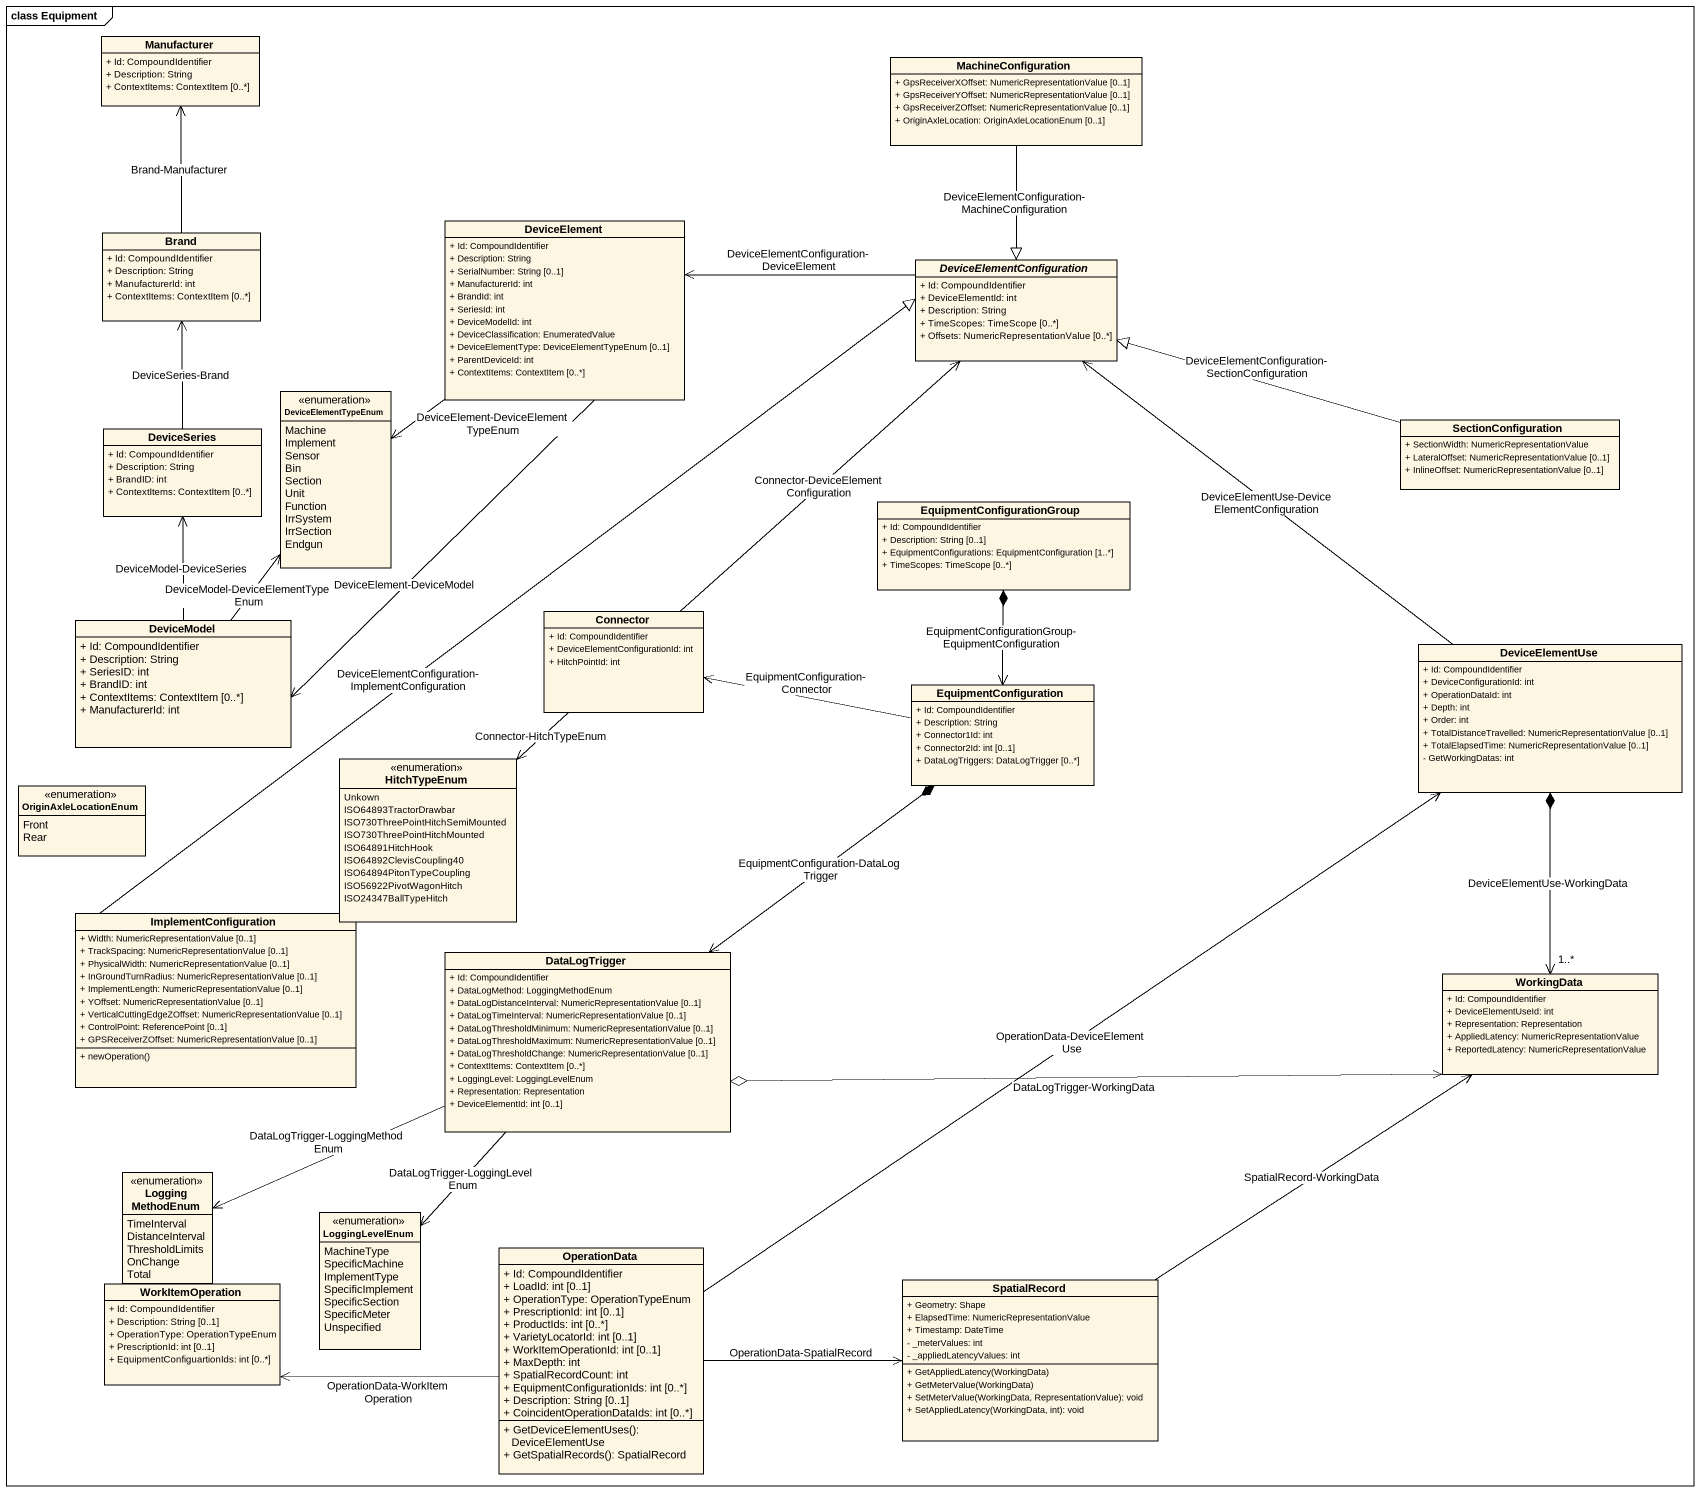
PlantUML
@startuml
mainframe class Equipment
hide circle
hide empty members
skinparam classAttributeIconSize 0
class Manufacturer {
  + Id: CompoundIdentifier
  + Description: String
  + ContextItems: ContextItem [0..*]
}
class MachineConfiguration {
  + GpsReceiverXOffset: NumericRepresentationValue [0..1]
  + GpsReceiverYOffset: NumericRepresentationValue [0..1]
  + GpsReceiverZOffset: NumericRepresentationValue [0..1]
  + OriginAxleLocation: OriginAxleLocationEnum [0..1]
}
class Brand {
  + Id: CompoundIdentifier
  + Description: String
  + ManufacturerId: int
  + ContextItems: ContextItem [0..*]
}
class DeviceElement {
  + Id: CompoundIdentifier
  + Description: String
  + SerialNumber: String [0..1]
  + ManufacturerId: int
  + BrandId: int
  + SeriesId: int
  + DeviceModelId: int
  + DeviceClassification: EnumeratedValue
  + DeviceElementType: DeviceElementTypeEnum [0..1]
  + ParentDeviceId: int
  + ContextItems: ContextItem [0..*]
}
abstract class DeviceElementConfiguration {
  + Id: CompoundIdentifier
  + DeviceElementId: int
  + Description: String
  + TimeScopes: TimeScope [0..*]
  + Offsets: NumericRepresentationValue [0..*]
}
enum DeviceElementTypeEnum {
  Machine
  Implement
  Sensor
  Bin
  Section
  Unit
  Function
  IrrSystem
  IrrSection
  Endgun
}
class DeviceSeries {
  + Id: CompoundIdentifier
  + Description: String
  + BrandID: int
  + ContextItems: ContextItem [0..*]
}
class SectionConfiguration {
  + SectionWidth: NumericRepresentationValue
  + LateralOffset: NumericRepresentationValue [0..1]
  + InlineOffset: NumericRepresentationValue [0..1]
}
class EquipmentConfigurationGroup {
  + Id: CompoundIdentifier
  + Description: String [0..1]
  + EquipmentConfigurations: EquipmentConfiguration [1..*]
  + TimeScopes: TimeScope [0..*]
}
class DeviceModel {
  + Id: CompoundIdentifier
  + Description: String
  + SeriesID: int
  + BrandID: int
  + ContextItems: ContextItem [0..*]
  + ManufacturerId: int
}
class Connector {
  + Id: CompoundIdentifier
  + DeviceElementConfigurationId: int
  + HitchPointId: int
}
class DeviceElementUse {
  + Id: CompoundIdentifier
  + DeviceConfigurationId: int
  + OperationDataId: int
  + Depth: int
  + Order: int
  + TotalDistanceTravelled: NumericRepresentationValue [0..1]
  + TotalElapsedTime: NumericRepresentationValue [0..1]
  - GetWorkingDatas: int
}
class EquipmentConfiguration {
  + Id: CompoundIdentifier
  + Description: String
  + Connector1Id: int
  + Connector2Id: int [0..1]
  + DataLogTriggers: DataLogTrigger [0..*]
}
enum HitchTypeEnum {
  Unkown
  ISO64893TractorDrawbar
  ISO730ThreePointHitchSemiMounted
  ISO730ThreePointHitchMounted
  ISO64891HitchHook
  ISO64892ClevisCoupling40
  ISO64894PitonTypeCoupling
  ISO56922PivotWagonHitch
  ISO24347BallTypeHitch
}
enum OriginAxleLocationEnum {
  Front
  Rear
}
class ImplementConfiguration {
  + Width: NumericRepresentationValue [0..1]
  + TrackSpacing: NumericRepresentationValue [0..1]
  + PhysicalWidth: NumericRepresentationValue [0..1]
  + InGroundTurnRadius: NumericRepresentationValue [0..1]
  + ImplementLength: NumericRepresentationValue [0..1]
  + YOffset: NumericRepresentationValue [0..1]
  + VerticalCuttingEdgeZOffset: NumericRepresentationValue [0..1]
  + ControlPoint: ReferencePoint [0..1]
  + GPSReceiverZOffset: NumericRepresentationValue [0..1]
  + newOperation()
}
class DataLogTrigger {
  + Id: CompoundIdentifier
  + DataLogMethod: LoggingMethodEnum
  + DataLogDistanceInterval: NumericRepresentationValue [0..1]
  + DataLogTimeInterval: NumericRepresentationValue [0..1]
  + DataLogThresholdMinimum: NumericRepresentationValue [0..1]
  + DataLogThresholdMaximum: NumericRepresentationValue [0..1]
  + DataLogThresholdChange: NumericRepresentationValue [0..1]
  + ContextItems: ContextItem [0..*]
  + LoggingLevel: LoggingLevelEnum
  + Representation: Representation
  + DeviceElementId: int [0..1]
}
class WorkingData {
  + Id: CompoundIdentifier
  + DeviceElementUseId: int
  + Representation: Representation
  + AppliedLatency: NumericRepresentationValue
  + ReportedLatency: NumericRepresentationValue
}
enum LoggingMethodEnum {
  TimeInterval
  DistanceInterval
  ThresholdLimits
  OnChange
  Total
}
enum LoggingLevelEnum {
  MachineType
  SpecificMachine
  ImplementType
  SpecificImplement
  SpecificSection
  SpecificMeter
  Unspecified
}
class OperationData {
  + Id: CompoundIdentifier
  + LoadId: int [0..1]
  + OperationType: OperationTypeEnum
  + PrescriptionId: int [0..1]
  + ProductIds: int [0..*]
  + VarietyLocatorId: int [0..1]
  + WorkItemOperationId: int [0..1]
  + MaxDepth: int
  + SpatialRecordCount: int
  + EquipmentConfigurationIds: int [0..*]
  + Description: String [0..1]
  + CoincidentOperationDataIds: int [0..*]
  + GetDeviceElementUses(): DeviceElementUse
  + GetSpatialRecords(): SpatialRecord
}
class WorkItemOperation {
  + Id: CompoundIdentifier
  + Description: String [0..1]
  + OperationType: OperationTypeEnum
  + PrescriptionId: int [0..1]
  + EquipmentConfiguartionIds: int [0..*]
}
class SpatialRecord {
  + Geometry: Shape
  + ElapsedTime: NumericRepresentationValue
  + Timestamp: DateTime
  - _meterValues: int
  - _appliedLatencyValues: int
  + GetAppliedLatency(WorkingData)
  + GetMeterValue(WorkingData)
  + SetMeterValue(WorkingData, RepresentationValue): void
  + SetAppliedLatency(WorkingData, int): void
}
Manufacturer <-- Brand : Brand-Manufacturer
MachineConfiguration --|> DeviceElementConfiguration : DeviceElementConfiguration-MachineConfiguration
Brand <-- DeviceSeries : DeviceSeries-Brand
DeviceElement <-right- DeviceElementConfiguration : DeviceElementConfiguration-DeviceElement
DeviceElementConfiguration <-- Connector : Connector-DeviceElementConfiguration
DeviceElementConfiguration <-- DeviceElementUse : DeviceElementUse-DeviceElementConfiguration
DeviceElementTypeEnum <-up- DeviceElement : DeviceElement-DeviceElementTypeEnum
DeviceElementTypeEnum <-- DeviceModel : DeviceModel-DeviceElementTypeEnum
DeviceSeries <-- DeviceModel : DeviceModel-DeviceSeries
SectionConfiguration -left-|> DeviceElementConfiguration : DeviceElementConfiguration-SectionConfiguration
DeviceModel <-up- DeviceElement : DeviceElement-DeviceModel
Connector <-right- EquipmentConfiguration : EquipmentConfiguration-Connector
DeviceElementUse <-- OperationData : OperationData-DeviceElementUse
EquipmentConfiguration <-up-* EquipmentConfigurationGroup : EquipmentConfigurationGroup-EquipmentConfiguration
HitchTypeEnum <-up- Connector : Connector-HitchTypeEnum
ImplementConfiguration -up-|> DeviceElementConfiguration : DeviceElementConfiguration-ImplementConfiguration
DataLogTrigger <-up-* EquipmentConfiguration : EquipmentConfiguration-DataLogTrigger
WorkingData "1..*" <-up-* DeviceElementUse : DeviceElementUse-WorkingData
WorkingData <-left-o DataLogTrigger : DataLogTrigger-WorkingData
WorkingData <-- SpatialRecord : SpatialRecord-WorkingData
LoggingMethodEnum <-right- DataLogTrigger : DataLogTrigger-LoggingMethodEnum
LoggingLevelEnum <-up- DataLogTrigger : DataLogTrigger-LoggingLevelEnum
WorkItemOperation <-right- OperationData : OperationData-WorkItemOperation
SpatialRecord <-left- OperationData : OperationData-SpatialRecord
@enduml
